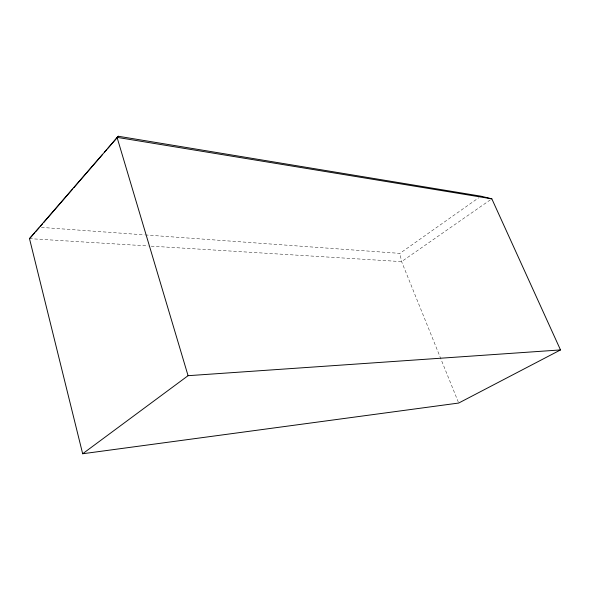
<?xml version="1.0" encoding="UTF-8"?>
<svg xmlns="http://www.w3.org/2000/svg" width="590" height="590" viewBox="0 0 590 590"><rect width="100%" height="100%" fill="white"/><g stroke="black" fill="none" stroke-linecap="round" stroke-linejoin="round"><path stroke-width="0.44" stroke-dasharray="2.95 2.21" d="M145.28 234.931L399.902 253.376L478.711 197.783M490.327 199.877L401.598 261.613L148.938 246.015M29.5 238.64L148.016 245.956M41.403 227.401L144.358 234.864M458.349 402.188L401.598 261.613L399.902 253.376"/><path stroke-width="0.89" d="M29.5 238.64L118.288 136.246L480.968 196.19L491.831 198.83L560.5 349.929L458.696 403.044L82.666 453.754L29.5 238.64L34.832 232.622M40.172 226.575L42.569 223.794M43.771 222.408L72.622 189.051M73.824 187.664L102.667 154.315M104.467 152.227L106.871 149.447M108.073 148.06L118.288 136.246M36.012 231.28L38.977 227.939M82.666 453.754L188.07 375.69L560.5 349.929M491.831 198.83L117.056 137.359L188.07 375.69"/></g></svg>
